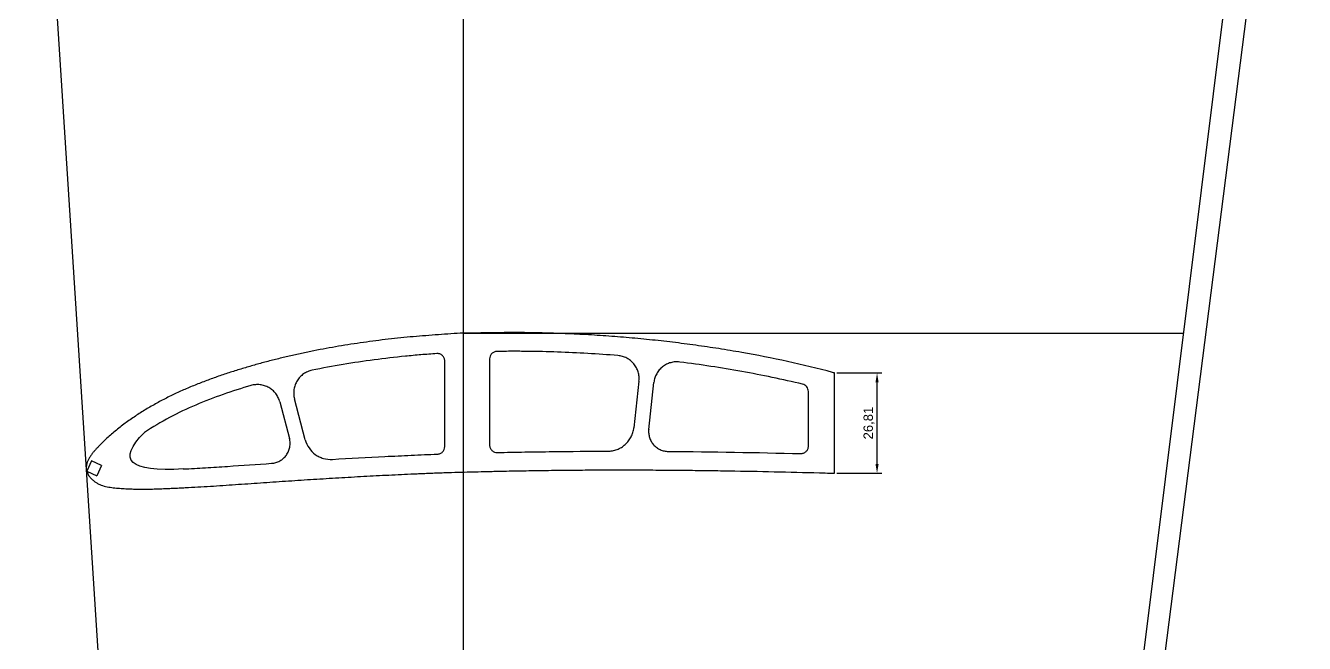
# Model space of a CAD drawing. Header units: millimetres. Extents: x -11497 to 404, y -3854 to 414.
# Drawn here: x -7412.3 to -7070.5, y -1134 to -968.8 of the extents above; entities that cross this region are included whole.
import ezdxf

# ---------------------------------------------------------------- set-up
doc = ezdxf.new("R2010")
doc.units = ezdxf.units.MM
doc.layers.add('11', color=80, linetype='Continuous')
doc.layers.add('剖面线层', color=2, linetype='Continuous', lineweight=25)
doc.layers.add('细线层', color=4, linetype='Continuous', lineweight=25)
doc.styles.get("Standard").update_dxf_attribs({"font": 'arial.ttf'})
doc.dimstyles.new('ISO-25', dxfattribs={"dimtxt": 2.5, "dimasz": 2.5, "dimexe": 1.25, "dimexo": 0.625, "dimtad": 1, "dimtxsty": 'Standard', "dimcen": 2.5, "dimadec": 0, "dimazin": 0, "dimtfac": 1, "dimtmove": 0, "dimatfit": 3, "dimfxl": 1, "dimarcsym": 0})

# ---------------------------------------------------------------- blocks, each defined once
blk = doc.blocks.new('*D28')
at = {"layer": '11', "color": 0, "lineweight": -2, "transparency": 16777216}
for p, q in [((-7195.47, -1061.7), (-7183.5, -1061.7)), ((-7184.75, -1086.01), (-7184.75, -1064.2)), ((-7195.47, -1088.51), (-7183.5, -1088.51))]:
    blk.add_line(p, q, dxfattribs=at)
at = {"layer": '11', "color": 0, "transparency": 16777216}
for points in [[(-7185.17, -1064.2), (-7184.33, -1064.2), (-7184.75, -1061.7)], [(-7185.17, -1086.01), (-7184.33, -1086.01), (-7184.75, -1088.51)]]:
    blk.add_solid(points, dxfattribs=at)
at = {"layer": 'Defpoints', "color": 0, "transparency": 16777216}
for p in [(-7196.1, -1061.7), (-7184.75, -1061.7), (-7196.1, -1088.51)]:
    blk.add_point(p, dxfattribs=at)
at = {"layer": '11', "color": 0, "transparency": 16777216, "insert": (-7186.88, -1075.1), "char_height": 2.5, "attachment_point": 5, "rotation": 90}
blk.add_mtext('26,81', dxfattribs=at)

msp = doc.modelspace()

# ---------------------------------------------------------------- linework, layer by layer
at = {"color": 7, "linetype": 'Continuous', "lineweight": 25}
for p, q in [((-7300.3064, -1081.4009), (-7300.3064, -1058.5042)), ((-7288.3064, -1057.9328), (-7288.3064, -1080.9769)), ((-7196.0974, -1088.5078), (-7196.0974, -1061.6971)), ((-7248.3847, -1063.8694), (-7249.7536, -1076.3405)), ((-7245.7764, -1076.7964), (-7244.3943, -1064.2147)), ((-7344.4005, -1069.4015), (-7341.8098, -1079.2208)), ((-7337.5814, -1079.5683), (-7340.4778, -1068.59)), ((-7203.0974, -1081.2637), (-7203.0974, -1066.6476)), ((-7380.5784, -1077.6371), (-7380.5786, -1077.637)), ((-7394.7264, -1085.2125), (-7395.9943, -1087.9314)), ((-7392.0075, -1086.4803), (-7394.7264, -1085.2125)), ((-7392.0075, -1086.4803), (-7393.2754, -1089.1992)), ((-7395.9943, -1087.9314), (-7393.2754, -1089.1992)), ((-7370.1866, -1087.3781), (-7370.1835, -1087.3779))]:
    msp.add_line(p, q, dxfattribs=at)
for points, knots in [([(-7295.3064, -1051.0522), (-7296.425, -1051.0986), (-7298.6622, -1051.2211), (-7302.0151, -1051.4601), (-7305.366, -1051.7167), (-7308.7149, -1051.9891), (-7312.0585, -1052.3142), (-7315.3977, -1052.6745), (-7318.7315, -1053.0771), (-7323.1681, -1053.6729), (-7328.6971, -1054.5269), (-7334.1974, -1055.5399), (-7338.5771, -1056.448), (-7341.8504, -1057.1801), (-7345.1113, -1057.9637), (-7348.3589, -1058.7995), (-7351.5919, -1059.6882), (-7354.8088, -1060.6325), (-7358.006, -1061.6405), (-7361.181, -1062.7151), (-7364.3304, -1063.8624), (-7367.4496, -1065.0885), (-7370.5333, -1066.4011), (-7373.57, -1067.8187), (-7376.5509, -1069.3501), (-7379.4686, -1070.9984), (-7382.317, -1072.7636), (-7384.6265, -1074.3334), (-7386.4259, -1075.6568), (-7387.7478, -1076.6856), (-7389.0394, -1077.7526), (-7390.2933, -1078.8634), (-7391.3093, -1079.8208), (-7392.1039, -1080.6053), (-7392.6936, -1081.2), (-7393.2739, -1081.8039), (-7393.8366, -1082.4242), (-7394.3759, -1083.0653), (-7394.8805, -1083.7339), (-7395.2625, -1084.3185), (-7395.5309, -1084.8082), (-7395.7123, -1085.1856), (-7395.8401, -1085.5103), (-7395.9265, -1085.7754), (-7395.9836, -1085.9767), (-7396.0301, -1086.1806), (-7396.0759, -1086.4552), (-7396.1163, -1086.8025), (-7396.112, -1087.152), (-7396.0909, -1087.4303), (-7396.0651, -1087.6376), (-7396.0297, -1087.8435), (-7395.9824, -1088.0463), (-7395.9223, -1088.2458), (-7395.8367, -1088.4354), (-7395.743, -1088.6216), (-7395.652, -1088.8098), (-7395.551, -1088.9929), (-7395.4375, -1089.1685), (-7395.3144, -1089.3375), (-7395.1401, -1089.5548), (-7394.8188, -1089.9227), (-7394.4109, -1090.3047), (-7393.9716, -1090.6493), (-7393.5164, -1090.9724), (-7392.9152, -1091.328), (-7391.8991, -1091.7946), (-7390.5491, -1092.1701), (-7388.8876, -1092.3924), (-7387.2197, -1092.5467), (-7385.5484, -1092.6621), (-7383.8746, -1092.7322), (-7382.1998, -1092.7701), (-7380.5245, -1092.7725), (-7378.8494, -1092.7482), (-7377.1748, -1092.6998), (-7375.5006, -1092.6362), (-7373.8269, -1092.562), (-7372.1533, -1092.4832), (-7370.4799, -1092.4011), (-7368.2487, -1092.2868), (-7365.4602, -1092.1335), (-7362.1149, -1091.9291), (-7358.7703, -1091.7097), (-7355.426, -1091.4804), (-7352.0817, -1091.2468), (-7348.737, -1091.0135), (-7345.3916, -1090.7842), (-7342.0456, -1090.5585), (-7338.6987, -1090.3381), (-7335.351, -1090.1242), (-7332.0024, -1089.9164), (-7327.5364, -1089.648), (-7323.0683, -1089.3956), (-7318.5983, -1089.1572), (-7315.2447, -1088.9869), (-7311.8901, -1088.824), (-7309.0938, -1088.6941), (-7306.856, -1088.5972), (-7305.1776, -1088.5243), (-7303.4989, -1088.4519), (-7301.8196, -1088.3883), (-7300.14, -1088.3338), (-7297.9, -1088.2685), (-7296.2196, -1088.224), (-7294.0975, -1088.175), (-7292.0939, -1088.1307), (-7289.5895, -1088.0629), (-7287.5853, -1088.0121), (-7285.5809, -1087.9619), (-7283.0745, -1087.9116), (-7280.0662, -1087.8512), (-7276.0539, -1087.783), (-7271.0368, -1087.7136), (-7265.0135, -1087.6558), (-7258.9879, -1087.6238), (-7252.9601, -1087.6153), (-7246.9305, -1087.6293), (-7240.8994, -1087.6628), (-7234.867, -1087.7182), (-7228.8336, -1087.7923), (-7220.788, -1087.9163), (-7210.7298, -1088.119), (-7201.8288, -1088.3471), (-7196.9516, -1088.4836), (-7196.0974, -1088.5078)], [0, 0, 0, 0, 0.008250743, 0.016501486, 0.024752229, 0.033002972, 0.041253715, 0.049504458, 0.057755201, 0.066005944, 0.08250743, 0.099008916, 0.107259659, 0.115510402, 0.123761145, 0.132011888, 0.140262631, 0.148513373, 0.156764116, 0.165014859, 0.173265602, 0.181516345, 0.189767088, 0.198017831, 0.206268574, 0.214519317, 0.22277006, 0.231020803, 0.235146175, 0.239271546, 0.243396918, 0.247522289, 0.251647661, 0.253710346, 0.255773032, 0.257835718, 0.259898404, 0.261961089, 0.264023775, 0.266086461, 0.267117804, 0.268149147, 0.269180489, 0.269696161, 0.270211832, 0.270727504, 0.271243175, 0.272274518, 0.273305861, 0.273821532, 0.274337204, 0.274852875, 0.275368547, 0.275884218, 0.27639989, 0.276915561, 0.277431232, 0.277946904, 0.278462575, 0.278978247, 0.279493918, 0.280525261, 0.282587947, 0.28361929, 0.284650632, 0.286713318, 0.288776004, 0.292901375, 0.297026747, 0.301152118, 0.30527749, 0.309402861, 0.313528233, 0.317653604, 0.321778976, 0.325904347, 0.330029719, 0.33415509, 0.338280462, 0.342405833, 0.346531205, 0.354781948, 0.363032691, 0.371283434, 0.379534177, 0.38778492, 0.396035663, 0.404286406, 0.412537149, 0.420787892, 0.429038634, 0.437289377, 0.44554012, 0.462041606, 0.470292349, 0.478543092, 0.486793835, 0.495044578, 0.49916995, 0.503295321, 0.507420693, 0.511546064, 0.515671436, 0.519796807, 0.52804755, 0.52804755, 0.535421807, 0.542796064, 0.546483193, 0.550170321, 0.557544578, 0.564918835, 0.572293092, 0.587041606, 0.60179012, 0.616538634, 0.631287149, 0.646035663, 0.660784177, 0.675532691, 0.690281205, 0.705029719, 0.734526747, 0.764023775, 0.770286821, 0.770286821, 0.770286821, 0.770286821]), ([(-7196.0974, -1061.6971), (-7196.2695, -1061.6515), (-7200.4535, -1060.546), (-7208.6946, -1058.5518), (-7218.8733, -1056.5387), (-7227.0598, -1055.1745), (-7233.2181, -1054.269), (-7239.3912, -1053.4726), (-7245.5775, -1052.7837), (-7251.7741, -1052.1969), (-7257.9801, -1051.718), (-7263.1577, -1051.406), (-7267.3027, -1051.2127), (-7271.4493, -1051.0547), (-7275.5975, -1050.9526), (-7279.7468, -1050.9051), (-7282.8589, -1050.9016), (-7285.971, -1050.9216), (-7289.0826, -1050.9787), (-7292.1943, -1051.0299), (-7294.2689, -1051.0485), (-7295.3064, -1051.0522)], [0.497317614, 0.497317614, 0.497317614, 0.497317614, 0.5, 0.5625, 0.625, 0.65625, 0.6875, 0.71875, 0.75, 0.78125, 0.8125, 0.84375, 0.859375, 0.875, 0.90625, 0.921875, 0.9375, 0.953125, 0.96875, 0.984375, 1, 1, 1, 1]), ([(-7286.3342, -1055.933), (-7286.4651, -1055.9349), (-7286.5936, -1055.9494), (-7286.8462, -1056.0027), (-7286.9715, -1056.0422), (-7287.2105, -1056.1441), (-7287.3237, -1056.206), (-7287.5377, -1056.3515), (-7287.6391, -1056.436), (-7287.8207, -1056.62), (-7287.9022, -1056.7202), (-7288.0458, -1056.9372), (-7288.1071, -1057.053), (-7288.2543, -1057.411), (-7288.3064, -1057.6711), (-7288.3064, -1057.9328)], [0, 0, 0, 0, 0.125, 0.125, 0.25, 0.25, 0.375, 0.375, 0.5, 0.5, 0.625, 0.625, 0.75, 0.75, 1, 1, 1, 1]), ([(-7254.0245, -1057.0449), (-7259.4012, -1056.6107), (-7264.7819, -1056.2976), (-7272.8592, -1056.0165), (-7275.5527, -1055.9542), (-7279.5945, -1055.9087), (-7280.9421, -1055.9028), (-7283.6378, -1055.9061), (-7284.9858, -1055.9143), (-7286.3342, -1055.933)], [0, 0, 0, 0, 0.5, 0.5, 0.75, 0.75, 0.875, 0.875, 1, 1, 1, 1]), ([(-7302.4564, -1056.5098), (-7303.8548, -1056.615), (-7305.2527, -1056.7235), (-7308.0466, -1056.9548), (-7309.442, -1057.0822), (-7313.6233, -1057.5009), (-7316.4056, -1057.8185), (-7324.733, -1058.9178), (-7330.2598, -1059.8359), (-7335.7573, -1060.9719)], [0, 0, 0, 0, 0.125, 0.125, 0.25, 0.25, 0.5, 0.5, 1, 1, 1, 1]), ([(-7300.3064, -1058.5042), (-7300.3064, -1058.3658), (-7300.3206, -1058.2298), (-7300.3763, -1057.9625), (-7300.4186, -1057.8297), (-7300.5283, -1057.5784), (-7300.5954, -1057.4596), (-7300.7542, -1057.2356), (-7300.8459, -1057.1311), (-7301.146, -1056.8526), (-7301.387, -1056.7072), (-7301.7738, -1056.5716), (-7301.9095, -1056.5392), (-7302.1814, -1056.5034), (-7302.3184, -1056.4995), (-7302.4564, -1056.5098)], [0, 0, 0, 0, 0.125, 0.125, 0.25, 0.25, 0.375, 0.375, 0.5, 0.5, 0.75, 0.75, 0.875, 0.875, 1, 1, 1, 1]), ([(-7248.3846, -1063.8694), (-7248.3393, -1063.4569), (-7248.3361, -1063.047), (-7248.3914, -1062.436), (-7248.42, -1062.233), (-7248.4979, -1061.8284), (-7248.5475, -1061.6259), (-7248.7246, -1061.0339), (-7248.8804, -1060.6555), (-7249.2668, -1059.9309), (-7249.4997, -1059.5834), (-7250.0215, -1058.9515), (-7250.3122, -1058.6629), (-7250.7942, -1058.2723), (-7250.9619, -1058.1499), (-7251.3054, -1057.9244), (-7251.6586, -1057.7171), (-7252.0309, -1057.5456), (-7252.4129, -1057.3924), (-7252.6097, -1057.3246), (-7253.2054, -1057.1526), (-7253.6108, -1057.0783), (-7254.0246, -1057.0449)], [0, 0, 0, 0, 0.125, 0.125, 0.1875, 0.1875, 0.25, 0.25, 0.375, 0.375, 0.5, 0.5, 0.625, 0.625, 0.6875, 0.6875, 0.75, 0.8125, 0.8125, 0.875, 0.875, 1, 1, 1, 1]), ([(-7237.4738, -1058.7665), (-7237.8827, -1058.7143), (-7238.2897, -1058.7036), (-7238.8975, -1058.7469), (-7239.0997, -1058.7713), (-7239.503, -1058.8405), (-7239.705, -1058.8857), (-7240.2967, -1059.0493), (-7240.6759, -1059.1958), (-7241.4038, -1059.5632), (-7241.7543, -1059.7864), (-7242.3944, -1060.2897), (-7242.688, -1060.5712), (-7243.0875, -1061.0394), (-7243.2136, -1061.2031), (-7243.4465, -1061.5386), (-7243.5541, -1061.7113), (-7243.8505, -1062.244), (-7244.0141, -1062.6211), (-7244.2641, -1063.4043), (-7244.3493, -1063.8049), (-7244.3943, -1064.2147)], [0, 0, 0, 0, 0.125, 0.125, 0.1875, 0.1875, 0.25, 0.25, 0.375, 0.375, 0.5, 0.5, 0.625, 0.625, 0.6875, 0.6875, 0.75, 0.75, 0.875, 0.875, 1, 1, 1, 1]), ([(-7204.6336, -1064.7024), (-7210.0261, -1063.4149), (-7215.46, -1062.2804), (-7226.409, -1060.3102), (-7231.924, -1059.4741), (-7237.4738, -1058.7665)], [0, 0, 0, 0, 0.5, 0.5, 1, 1, 1, 1]), ([(-7335.7573, -1060.9719), (-7336.1703, -1061.0573), (-7336.5673, -1061.1829), (-7337.1398, -1061.4294), (-7337.3268, -1061.5213), (-7337.6929, -1061.7249), (-7337.8724, -1061.8372), (-7338.3867, -1062.1964), (-7338.7017, -1062.4678), (-7339.1326, -1062.9223), (-7339.2699, -1063.0827), (-7339.5263, -1063.4153), (-7339.6451, -1063.5869), (-7339.9741, -1064.1173), (-7340.1571, -1064.4913), (-7340.4479, -1065.282), (-7340.5512, -1065.6868), (-7340.644, -1066.3037), (-7340.6647, -1066.5111), (-7340.6848, -1066.9298), (-7340.6841, -1067.1414), (-7340.6501, -1067.7691), (-7340.5853, -1068.1822), (-7340.4777, -1068.59)], [0, 0, 0, 0, 0.125, 0.125, 0.1875, 0.1875, 0.25, 0.25, 0.375, 0.375, 0.4375, 0.4375, 0.5, 0.5, 0.625, 0.625, 0.75, 0.75, 0.8125, 0.8125, 0.875, 0.875, 1, 1, 1, 1]), ([(-7352.1256, -1065.059), (-7354.6316, -1065.8011), (-7357.1132, -1066.5983), (-7362.0187, -1068.3238), (-7364.4429, -1069.2513), (-7369.2166, -1071.2762), (-7371.5627, -1072.3809), (-7376.1503, -1074.828), (-7378.3937, -1076.166), (-7380.5784, -1077.6371)], [0, 0, 0, 0, 0.25, 0.25, 0.5, 0.5, 0.75, 0.75, 1, 1, 1, 1]), ([(-7344.4005, -1069.4016), (-7344.5065, -1068.9998), (-7344.6508, -1068.6156), (-7344.9223, -1068.0647), (-7345.022, -1067.8854), (-7345.2404, -1067.5353), (-7345.3596, -1067.3641), (-7345.7381, -1066.8748), (-7346.0199, -1066.5774), (-7346.6419, -1066.0396), (-7346.9845, -1065.7989), (-7347.6996, -1065.3967), (-7348.0751, -1065.2319), (-7348.8632, -1064.9771), (-7349.2677, -1064.8901), (-7349.8783, -1064.8209), (-7350.0831, -1064.8079), (-7350.4952, -1064.8025), (-7350.7034, -1064.8102), (-7351.3218, -1064.8643), (-7351.7272, -1064.9411), (-7352.1256, -1065.0591)], [0, 0, 0, 0, 0.125, 0.125, 0.1875, 0.1875, 0.25, 0.25, 0.375, 0.375, 0.5, 0.5, 0.625, 0.625, 0.75, 0.75, 0.8125, 0.8125, 0.875, 0.875, 1, 1, 1, 1]), ([(-7203.0974, -1066.6476), (-7203.0974, -1066.4227), (-7203.1343, -1066.2041), (-7203.2818, -1065.7795), (-7203.3884, -1065.5849), (-7203.6669, -1065.2323), (-7203.8316, -1065.0833), (-7204.2101, -1064.8416), (-7204.4149, -1064.7546), (-7204.6336, -1064.7024)], [0, 0, 0, 0, 0.25, 0.25, 0.5, 0.5, 0.75, 0.75, 1, 1, 1, 1]), ([(-7256.749, -1082.6207), (-7256.3163, -1082.6199), (-7255.8906, -1082.5796), (-7255.0526, -1082.4236), (-7254.6383, -1082.3071), (-7253.8326, -1081.9979), (-7253.4494, -1081.8088), (-7252.9032, -1081.4751), (-7252.726, -1081.3555), (-7252.3812, -1081.099), (-7252.213, -1080.9615), (-7251.7331, -1080.531), (-7251.4428, -1080.2181), (-7250.9205, -1079.5419), (-7250.6868, -1079.1743), (-7250.295, -1078.412), (-7250.1354, -1078.0165), (-7249.8882, -1077.1967), (-7249.8009, -1076.7706), (-7249.7537, -1076.3405)], [0, 0, 0, 0, 0.125, 0.125, 0.25, 0.25, 0.375, 0.375, 0.4375, 0.4375, 0.5, 0.5, 0.625, 0.625, 0.75, 0.75, 0.875, 0.875, 1, 1, 1, 1]), ([(-7346.571, -1085.8524), (-7346.1799, -1085.8257), (-7345.7992, -1085.7566), (-7345.0578, -1085.5371), (-7344.6933, -1085.384), (-7344.016, -1085.0069), (-7343.7006, -1084.7832), (-7343.2631, -1084.3936), (-7343.1241, -1084.2552), (-7342.8647, -1083.967), (-7342.7434, -1083.8165), (-7342.5177, -1083.5026), (-7342.4133, -1083.3392), (-7342.2217, -1082.9994), (-7342.1348, -1082.8232), (-7341.9066, -1082.2877), (-7341.7947, -1081.9177), (-7341.6881, -1081.343), (-7341.663, -1081.1478), (-7341.6348, -1080.7605), (-7341.6314, -1080.5672), (-7341.6528, -1079.9878), (-7341.7098, -1079.5998), (-7341.8099, -1079.2207)], [0, 0, 0, 0, 0.125, 0.125, 0.25, 0.25, 0.375, 0.375, 0.4375, 0.4375, 0.5, 0.5, 0.5625, 0.5625, 0.625, 0.625, 0.75, 0.75, 0.8125, 0.8125, 0.875, 0.875, 1, 1, 1, 1]), ([(-7337.5814, -1079.5683), (-7337.3737, -1080.3558), (-7337.0395, -1081.0851), (-7336.119, -1082.4276), (-7335.5574, -1083.0037), (-7334.5679, -1083.7196), (-7334.2223, -1083.9265), (-7333.5009, -1084.2791), (-7333.1242, -1084.4253), (-7331.9527, -1084.766), (-7331.1557, -1084.8554), (-7330.3426, -1084.8068)], [0, 0, 0, 0, 0.25, 0.25, 0.5, 0.5, 0.625, 0.625, 0.75, 0.75, 1, 1, 1, 1]), ([(-7245.7765, -1076.7964), (-7245.8172, -1077.1667), (-7245.8184, -1077.5344), (-7245.7636, -1078.0824), (-7245.7358, -1078.2645), (-7245.6607, -1078.6273), (-7245.6133, -1078.808), (-7245.4448, -1079.3352), (-7245.2973, -1079.6715), (-7245.0229, -1080.1532), (-7244.9219, -1080.3106), (-7244.7061, -1080.6111), (-7244.5911, -1080.7547), (-7244.2248, -1081.1663), (-7243.9508, -1081.4166), (-7243.3531, -1081.8566), (-7243.0359, -1082.0422), (-7242.3657, -1082.3464), (-7242.0093, -1082.465), (-7241.2897, -1082.6234), (-7240.9236, -1082.665), (-7240.5511, -1082.6678)], [0, 0, 0, 0, 0.125, 0.125, 0.1875, 0.1875, 0.25, 0.25, 0.375, 0.375, 0.4375, 0.4375, 0.5, 0.5, 0.625, 0.625, 0.75, 0.75, 0.875, 0.875, 1, 1, 1, 1]), ([(-7330.3427, -1084.8068), (-7325.6603, -1084.5265), (-7320.9768, -1084.2682), (-7313.9499, -1083.9154), (-7311.6073, -1083.8022), (-7308.0929, -1083.6442), (-7306.9213, -1083.594), (-7304.5782, -1083.4924), (-7303.4066, -1083.4422), (-7302.2346, -1083.4002)], [0, 0, 0, 0, 0.5, 0.5, 0.75, 0.75, 0.875, 0.875, 1, 1, 1, 1]), ([(-7302.2346, -1083.4002), (-7302.1057, -1083.3955), (-7301.9793, -1083.3786), (-7301.7313, -1083.3212), (-7301.6086, -1083.2801), (-7301.3745, -1083.1757), (-7301.2638, -1083.1129), (-7301.0549, -1082.9666), (-7300.956, -1082.8821), (-7300.7788, -1082.6985), (-7300.6996, -1082.5989), (-7300.56, -1082.3842), (-7300.5001, -1082.2693), (-7300.357, -1081.9153), (-7300.3064, -1081.659), (-7300.3064, -1081.4009)], [0, 0, 0, 0, 0.125, 0.125, 0.25, 0.25, 0.375, 0.375, 0.5, 0.5, 0.625, 0.625, 0.75, 0.75, 1, 1, 1, 1]), ([(-7288.3064, -1080.9769), (-7288.3064, -1081.111), (-7288.2931, -1081.2427), (-7288.2408, -1081.502), (-7288.2012, -1081.6308), (-7288.0981, -1081.8758), (-7288.035, -1081.9919), (-7287.8858, -1082.2114), (-7287.7991, -1082.3149), (-7287.5153, -1082.5924), (-7287.2867, -1082.7405), (-7286.795, -1082.9347), (-7286.5274, -1082.9831), (-7286.2594, -1082.9768)], [0, 0, 0, 0, 0.125, 0.125, 0.25, 0.25, 0.375, 0.375, 0.5, 0.5, 0.75, 0.75, 1, 1, 1, 1]), ([(-7286.2594, -1082.9768), (-7285.03, -1082.9479), (-7283.8005, -1082.9239), (-7281.3415, -1082.8747), (-7280.112, -1082.8508), (-7276.4235, -1082.7869), (-7273.9643, -1082.7514), (-7266.5867, -1082.6628), (-7261.668, -1082.6301), (-7256.749, -1082.6207)], [0, 0, 0, 0, 0.125, 0.125, 0.25, 0.25, 0.5, 0.5, 1, 1, 1, 1]), ([(-7205.1477, -1083.262), (-7205.0136, -1083.2654), (-7204.8814, -1083.2553), (-7204.6208, -1083.2096), (-7204.491, -1083.1732), (-7204.2433, -1083.0762), (-7204.1255, -1083.016), (-7203.9022, -1082.8722), (-7203.7965, -1082.788), (-7203.512, -1082.5109), (-7203.3582, -1082.2858), (-7203.2037, -1081.9204), (-7203.1638, -1081.7921), (-7203.1107, -1081.5304), (-7203.0974, -1081.3979), (-7203.0974, -1081.2637)], [0, 0, 0, 0, 0.125, 0.125, 0.25, 0.25, 0.375, 0.375, 0.5, 0.5, 0.75, 0.75, 0.875, 0.875, 1, 1, 1, 1]), ([(-7370.1835, -1087.3779), (-7368.214, -1087.2777), (-7366.2451, -1087.1691), (-7362.3087, -1086.9306), (-7360.3411, -1086.8019), (-7354.4391, -1086.4024), (-7350.5055, -1086.1211), (-7346.571, -1085.8524)], [0, 0, 0, 0, 0.25, 0.25, 0.5, 0.5, 1, 1, 1, 1])]:
    msp.add_open_spline(points, degree=3, knots=knots, dxfattribs=at)
for points in [[(-7370.1866, -1087.3781), (-7384.5805, -1088.294), (-7388.0445, -1085.0469), (-7380.5786, -1077.637)], [(-7240.5512, -1082.6679), (-7228.7468, -1082.7571), (-7216.9459, -1082.9646), (-7205.1477, -1083.262)]]:
    msp.add_open_spline(points, degree=3, dxfattribs=at)
at = {"layer": '剖面线层'}
for p, q in [((-7151.1929, -1441.0522), (-7070.5131, -791.0522)), ((-7371.471, -1469.4831), (-7412.3432, -833.5636)), ((-7295.3064, -1441.0522), (-7295.3064, -916.0522)), ((-7295.3064, -1051.0522), (-7102.7857, -1051.0522))]:
    msp.add_line(p, q, dxfattribs=at)
at = {"layer": '细线层'}
msp.add_line((-7070.5131, -843.4719), (-7151.1894, -1477.2336), dxfattribs=at)

# ---------------------------------------------------------------- dimensions: what is measured, and where the dimension line sits
at = {"layer": '11'}
dim = msp.add_linear_dim(base=(-7184.749, -1061.6971), p1=(-7196.0974, -1088.5078), p2=(-7196.0974, -1061.6971), angle=90, dimstyle='ISO-25', dxfattribs=at)
dim.commit()
dim.dimension.update_dxf_attribs({"geometry": '*D28', "text_midpoint": (-7186.8764, -1075.1025)})

doc.saveas('drawing.dxf')
